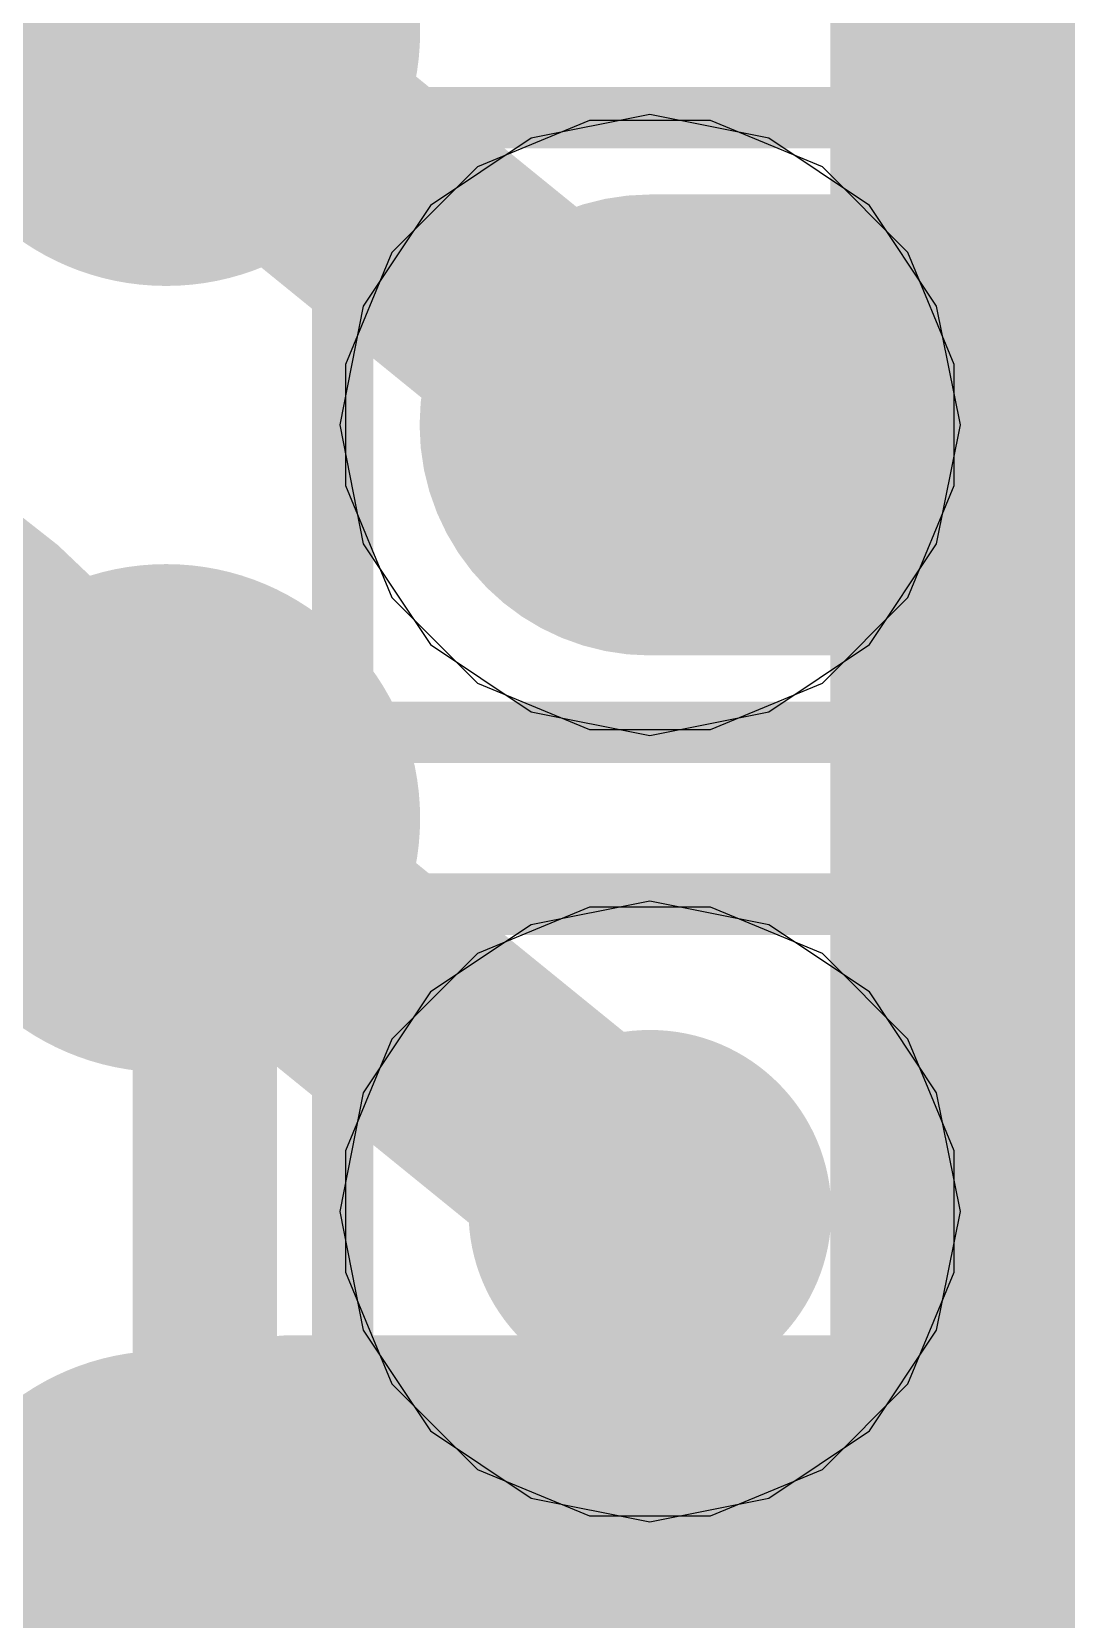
# Model space of a CAD drawing. Header units: inches. Extents: x -6 to 284, y -12 to 154.
# Drawn here: x 78.091 to 78.946, y 3.846 to 5.158 of the extents above; entities that cross this region are included whole.
import ezdxf

# ---------------------------------------------------------------- set-up
doc = ezdxf.new("R2010")
doc.units = ezdxf.units.IN
for name, color, linetype in [('Bottom Layer', 5, 'Continuous'), ('Bottom Overlay', 54, 'Continuous'), ('Bottom Paste', 16, 'Continuous'), ('Bottom Solder', 6, 'Continuous'), ('Drill Drawing', 1, 'Continuous'), ('GND-1', 16, 'Continuous'), ('GND-2', 90, 'Continuous'), ('GND-3', 216, 'Continuous'), ('GND-4', 54, 'Continuous'), ('PWR-1', 156, 'Continuous'), ('PWR-2', 130, 'Continuous'), ('Signal L1', 76, 'Continuous'), ('Signal L2', 6, 'Continuous'), ('Top Layer', 1, 'Continuous'), ('Top Overlay', 2, 'Continuous'), ('Top Paste', 8, 'Continuous'), ('Top Solder', 216, 'Continuous'), ('Via Holes', 16, 'Continuous')]:
    doc.layers.add(name, color=color, linetype=linetype)

# ---------------------------------------------------------------- blocks, each defined once
blk = doc.blocks.new('200_WFBGA__10_15__127')
at = {"layer": 'Top Layer'}
h = blk.add_hatch(color=1, dxfattribs=at)
edge = h.paths.add_edge_path()
edge.add_arc((4.4, -3.5751), 0.16, 0, 360)
h = blk.add_hatch(color=1, dxfattribs=at)
edge = h.paths.add_edge_path()
edge.add_arc((4.4, -4.225), 0.16, 0, 360)
h = blk.add_hatch(color=1, dxfattribs=at)
edge = h.paths.add_edge_path()
edge.add_arc((4.4, -4.875), 0.16, 0, 360)
at = {"layer": 'Top Paste'}
h = blk.add_hatch(color=8, dxfattribs=at)
edge = h.paths.add_edge_path()
edge.add_arc((4.4, -3.5751), 0.16, 0, 360)
h = blk.add_hatch(color=8, dxfattribs=at)
edge = h.paths.add_edge_path()
edge.add_arc((4.4, -4.225), 0.16, 0, 360)
h = blk.add_hatch(color=8, dxfattribs=at)
edge = h.paths.add_edge_path()
edge.add_arc((4.4, -4.875), 0.16, 0, 360)
at = {"layer": 'Top Solder'}
h = blk.add_hatch(color=216, dxfattribs=at)
edge = h.paths.add_edge_path()
edge.add_arc((4.4, -3.5751), 0.21, 0, 360)
h = blk.add_hatch(color=216, dxfattribs=at)
edge = h.paths.add_edge_path()
edge.add_arc((4.4, -4.225), 0.21, 0, 360)
h = blk.add_hatch(color=216, dxfattribs=at)
edge = h.paths.add_edge_path()
edge.add_arc((4.4, -4.875), 0.21, 0, 360)
at = {"layer": 'Top Overlay'}
blk.add_lwpolyline([(5.0762, -7.5762, 0.254, 0.254, 0), (5.0762, 7.5762, 0.254, 0.254, 0)], format="xyseb", dxfattribs=at)
blk = doc.blocks.new('C___0402_B_297')
at = {"layer": 'Bottom Layer'}
for points in [[(-0.2413, 0.3175), (-0.2413, -0.3175), (-0.6985, -0.3175), (-0.6985, 0.3175)], [(0.6985, 0.3175), (0.6985, -0.3175), (0.2413, -0.3175), (0.2413, 0.3175)]]:
    blk.add_hatch(color=5, dxfattribs=at).paths.add_polyline_path(points)
at = {"layer": 'Bottom Paste'}
for points in [[(-0.2413, 0.3175), (-0.2413, -0.3175), (-0.6985, -0.3175), (-0.6985, 0.3175)], [(0.6985, 0.3175), (0.6985, -0.3175), (0.2413, -0.3175), (0.2413, 0.3175)]]:
    blk.add_hatch(color=16, dxfattribs=at).paths.add_polyline_path(points)
at = {"layer": 'Bottom Solder'}
for points in [[(-0.1813, 0.3775), (-0.1813, -0.3775), (-0.7585, -0.3775), (-0.7585, 0.3775)], [(0.7585, 0.3775), (0.7585, -0.3775), (0.1813, -0.3775), (0.1813, 0.3775)]]:
    blk.add_hatch(color=6, dxfattribs=at).paths.add_polyline_path(points)
at = {"layer": 'Bottom Overlay'}
for points in [[(-0.7874, -0.4064, 0.127, 0.127, 0), (-0.7874, 0.4064, 0.127, 0.127, 0)], [(-0.7874, 0.4064, 0.127, 0.127, 0), (-0.2794, 0.4064, 0.127, 0.127, 0)], [(0.2794, 0.4064, 0.127, 0.127, 0), (0.7874, 0.4064, 0.127, 0.127, 0)], [(0.7874, -0.4064, 0.127, 0.127, 0), (0.7874, 0.4064, 0.127, 0.127, 0)], [(-0.7874, -0.4064, 0.127, 0.127, 0), (-0.2794, -0.4064, 0.127, 0.127, 0)], [(0.2794, -0.4064, 0.127, 0.127, 0), (0.7874, -0.4064, 0.127, 0.127, 0)]]:
    blk.add_lwpolyline(points, format="xyseb", dxfattribs=at)
for points in [[(-0.8191, 0.4064, 0.0635, 0.0635, 1), (-0.7556, 0.4064, 0.0635, 0.0635, 1)], [(-0.8191, 0.4064, 0.0635, 0.0635, 1), (-0.7556, 0.4064, 0.0635, 0.0635, 1)], [(-0.3111, 0.4064, 0.0635, 0.0635, 1), (-0.2477, 0.4064, 0.0635, 0.0635, 1)], [(0.2477, 0.4064, 0.0635, 0.0635, 1), (0.3111, 0.4064, 0.0635, 0.0635, 1)], [(0.7556, 0.4064, 0.0635, 0.0635, 1), (0.8191, 0.4064, 0.0635, 0.0635, 1)], [(0.7556, 0.4064, 0.0635, 0.0635, 1), (0.8191, 0.4064, 0.0635, 0.0635, 1)], [(-0.8191, -0.4064, 0.0635, 0.0635, 1), (-0.7556, -0.4064, 0.0635, 0.0635, 1)], [(-0.8191, -0.4064, 0.0635, 0.0635, 1), (-0.7556, -0.4064, 0.0635, 0.0635, 1)], [(-0.3111, -0.4064, 0.0635, 0.0635, 1), (-0.2477, -0.4064, 0.0635, 0.0635, 1)], [(0.2477, -0.4064, 0.0635, 0.0635, 1), (0.3111, -0.4064, 0.0635, 0.0635, 1)], [(0.7556, -0.4064, 0.0635, 0.0635, 1), (0.8191, -0.4064, 0.0635, 0.0635, 1)], [(0.7556, -0.4064, 0.0635, 0.0635, 1), (0.8191, -0.4064, 0.0635, 0.0635, 1)]]:
    blk.add_lwpolyline(points, format="xyseb", close=True, dxfattribs=at)

msp = doc.modelspace()

# ---------------------------------------------------------------- hatches: boundary and pattern name
at = {"layer": 'Bottom Layer'}
h = msp.add_hatch(color=5, dxfattribs=at)
edge = h.paths.add_edge_path()
edge.add_arc((78.6018, 4.8332), 0.15, 0, 360)
h = msp.add_hatch(color=5, dxfattribs=at)
edge = h.paths.add_edge_path()
edge.add_arc((78.6018, 4.1832), 0.15, 0, 360)
at = {"layer": 'GND-1'}
h = msp.add_hatch(color=16, dxfattribs=at)
edge = h.paths.add_edge_path()
edge.add_arc((78.6018, 4.8332), 0.15, 0, 360)
h = msp.add_hatch(color=16, dxfattribs=at)
edge = h.paths.add_edge_path()
edge.add_arc((78.6018, 4.1832), 0.15, 0, 360)
at = {"layer": 'GND-2'}
h = msp.add_hatch(color=90, dxfattribs=at)
edge = h.paths.add_edge_path()
edge.add_arc((78.6018, 4.8332), 0.15, 0, 360)
h = msp.add_hatch(color=90, dxfattribs=at)
edge = h.paths.add_edge_path()
edge.add_arc((78.6018, 4.1832), 0.15, 0, 360)
at = {"layer": 'GND-3'}
h = msp.add_hatch(color=216, dxfattribs=at)
edge = h.paths.add_edge_path()
edge.add_arc((78.6018, 4.8332), 0.15, 0, 360)
h = msp.add_hatch(color=216, dxfattribs=at)
edge = h.paths.add_edge_path()
edge.add_arc((78.6018, 4.1832), 0.15, 0, 360)
at = {"layer": 'GND-4'}
h = msp.add_hatch(color=54, dxfattribs=at)
edge = h.paths.add_edge_path()
edge.add_arc((78.6018, 4.8332), 0.15, 0, 360)
h = msp.add_hatch(color=54, dxfattribs=at)
edge = h.paths.add_edge_path()
edge.add_arc((78.6018, 4.1832), 0.15, 0, 360)
at = {"layer": 'PWR-1'}
h = msp.add_hatch(color=156, dxfattribs=at)
edge = h.paths.add_edge_path()
edge.add_arc((78.6018, 4.8332), 0.15, 0, 360)
h = msp.add_hatch(color=156, dxfattribs=at)
edge = h.paths.add_edge_path()
edge.add_arc((78.6018, 4.1832), 0.15, 0, 360)
at = {"layer": 'PWR-2'}
h = msp.add_hatch(color=130, dxfattribs=at)
edge = h.paths.add_edge_path()
edge.add_arc((78.6018, 4.8332), 0.15, 0, 360)
h = msp.add_hatch(color=130, dxfattribs=at)
edge = h.paths.add_edge_path()
edge.add_arc((78.6018, 4.1832), 0.15, 0, 360)
at = {"layer": 'Signal L1'}
h = msp.add_hatch(color=76, dxfattribs=at)
edge = h.paths.add_edge_path()
edge.add_arc((78.6018, 4.8332), 0.15, 0, 360)
h = msp.add_hatch(color=76, dxfattribs=at)
edge = h.paths.add_edge_path()
edge.add_arc((78.6018, 4.1832), 0.15, 0, 360)
at = {"layer": 'Signal L2'}
h = msp.add_hatch(color=6, dxfattribs=at)
edge = h.paths.add_edge_path()
edge.add_arc((78.6018, 4.8332), 0.15, 0, 360)
h = msp.add_hatch(color=6, dxfattribs=at)
edge = h.paths.add_edge_path()
edge.add_arc((78.6018, 4.1832), 0.15, 0, 360)
at = {"layer": 'Top Layer'}
h = msp.add_hatch(color=1, dxfattribs=at)
edge = h.paths.add_edge_path()
edge.add_arc((78.6018, 4.8332), 0.15, 0, 360)
h = msp.add_hatch(color=1, dxfattribs=at)
edge = h.paths.add_edge_path()
edge.add_arc((78.6018, 4.1832), 0.15, 0, 360)
at = {"layer": 'Via Holes'}
h = msp.add_hatch(color=7, dxfattribs=at)
edge = h.paths.add_edge_path()
edge.add_arc((78.6018, 4.8332), 0.075, 0, 360)
h = msp.add_hatch(color=7, dxfattribs=at)
edge = h.paths.add_edge_path()
edge.add_arc((78.6018, 4.1832), 0.075, 0, 360)

# ---------------------------------------------------------------- linework, layer by layer
at = {"layer": 'Bottom Layer'}
for points in [[(78.9169, 4.8332, 0.254, 0.254, 0), (79.3107, 5.2269, 0.254, 0.254, 0)], [(78.6018, 4.8332, 0.254, 0.254, 0), (78.9169, 4.8332, 0.254, 0.254, 0)]]:
    msp.add_lwpolyline(points, format="xyseb", dxfattribs=at)
for points in [[(78.5383, 4.8332, 0.127, 0.127, 1), (78.6653, 4.8332, 0.127, 0.127, 1)], [(78.8534, 4.8332, 0.127, 0.127, 1), (78.9804, 4.8332, 0.127, 0.127, 1)], [(78.8534, 4.8332, 0.127, 0.127, 1), (78.9804, 4.8332, 0.127, 0.127, 1)]]:
    msp.add_lwpolyline(points, format="xyseb", close=True, dxfattribs=at)
at = {"layer": 'Drill Drawing'}
for points in [[(78.3478, 5.0872, 0.0508, 0.0508, 0), (78.8558, 5.0872, 0.0508, 0.0508, 0)], [(78.3478, 4.5792, 0.0508, 0.0508, 0), (78.3478, 5.0872, 0.0508, 0.0508, 0)], [(78.8558, 4.5792, 0.0508, 0.0508, 0), (78.8558, 5.0872, 0.0508, 0.0508, 0)], [(78.3478, 4.5792, 0.0508, 0.0508, 0), (78.8558, 4.5792, 0.0508, 0.0508, 0)], [(78.3478, 4.4372, 0.0508, 0.0508, 0), (78.8558, 4.4372, 0.0508, 0.0508, 0)], [(78.3478, 3.9292, 0.0508, 0.0508, 0), (78.3478, 4.4372, 0.0508, 0.0508, 0)], [(78.8558, 3.9292, 0.0508, 0.0508, 0), (78.8558, 4.4372, 0.0508, 0.0508, 0)], [(78.3478, 3.9292, 0.0508, 0.0508, 0), (78.8558, 3.9292, 0.0508, 0.0508, 0)]]:
    msp.add_lwpolyline(points, format="xyseb", dxfattribs=at)
for points in [[(78.3351, 5.0872, 0.0254, 0.0254, 1), (78.3605, 5.0872, 0.0254, 0.0254, 1)], [(78.3351, 5.0872, 0.0254, 0.0254, 1), (78.3605, 5.0872, 0.0254, 0.0254, 1)], [(78.8431, 5.0872, 0.0254, 0.0254, 1), (78.8685, 5.0872, 0.0254, 0.0254, 1)], [(78.8431, 5.0872, 0.0254, 0.0254, 1), (78.8685, 5.0872, 0.0254, 0.0254, 1)], [(78.3351, 4.5792, 0.0254, 0.0254, 1), (78.3605, 4.5792, 0.0254, 0.0254, 1)], [(78.3351, 4.5792, 0.0254, 0.0254, 1), (78.3605, 4.5792, 0.0254, 0.0254, 1)], [(78.8431, 4.5792, 0.0254, 0.0254, 1), (78.8685, 4.5792, 0.0254, 0.0254, 1)], [(78.8431, 4.5792, 0.0254, 0.0254, 1), (78.8685, 4.5792, 0.0254, 0.0254, 1)], [(78.3351, 4.4372, 0.0254, 0.0254, 1), (78.3605, 4.4372, 0.0254, 0.0254, 1)], [(78.3351, 4.4372, 0.0254, 0.0254, 1), (78.3605, 4.4372, 0.0254, 0.0254, 1)], [(78.8431, 4.4372, 0.0254, 0.0254, 1), (78.8685, 4.4372, 0.0254, 0.0254, 1)], [(78.8431, 4.4372, 0.0254, 0.0254, 1), (78.8685, 4.4372, 0.0254, 0.0254, 1)], [(78.3351, 3.9292, 0.0254, 0.0254, 1), (78.3605, 3.9292, 0.0254, 0.0254, 1)], [(78.3351, 3.9292, 0.0254, 0.0254, 1), (78.3605, 3.9292, 0.0254, 0.0254, 1)], [(78.8431, 3.9292, 0.0254, 0.0254, 1), (78.8685, 3.9292, 0.0254, 0.0254, 1)], [(78.8431, 3.9292, 0.0254, 0.0254, 1), (78.8685, 3.9292, 0.0254, 0.0254, 1)]]:
    msp.add_lwpolyline(points, format="xyseb", close=True, dxfattribs=at)
at = {"layer": 'GND-1'}
for p, q in [((78.5518, 5.0848), (78.4593, 5.0465)), ((78.6519, 5.0848), (78.5518, 5.0848)), ((78.7444, 5.0465), (78.6519, 5.0848)), ((78.4593, 5.0465), (78.3885, 4.9757)), ((78.8151, 4.9757), (78.7444, 5.0465)), ((78.3885, 4.9757), (78.3502, 4.8832)), ((78.8534, 4.8832), (78.8151, 4.9757)), ((78.3502, 4.8832), (78.3502, 4.7831)), ((78.8534, 4.7831), (78.8534, 4.8832)), ((78.3502, 4.7831), (78.3885, 4.6907)), ((78.8151, 4.6907), (78.8534, 4.7831)), ((78.3885, 4.6907), (78.4593, 4.6199)), ((78.7444, 4.6199), (78.8151, 4.6907)), ((78.4593, 4.6199), (78.5518, 4.5816)), ((78.6519, 4.5816), (78.7444, 4.6199)), ((78.5518, 4.5816), (78.6519, 4.5816))]:
    msp.add_line(p, q, dxfattribs=at)
at = {"layer": 'GND-2'}
for p, q in [((78.5518, 5.0848), (78.4593, 5.0465)), ((78.6519, 5.0848), (78.5518, 5.0848)), ((78.7444, 5.0465), (78.6519, 5.0848)), ((78.4593, 5.0465), (78.3885, 4.9757)), ((78.8151, 4.9757), (78.7444, 5.0465)), ((78.3885, 4.9757), (78.3502, 4.8832)), ((78.8534, 4.8832), (78.8151, 4.9757)), ((78.3502, 4.8832), (78.3502, 4.7831)), ((78.8534, 4.7831), (78.8534, 4.8832)), ((78.3502, 4.7831), (78.3885, 4.6907)), ((78.8151, 4.6907), (78.8534, 4.7831)), ((78.3885, 4.6907), (78.4593, 4.6199)), ((78.7444, 4.6199), (78.8151, 4.6907)), ((78.4593, 4.6199), (78.5518, 4.5816)), ((78.6519, 4.5816), (78.7444, 4.6199)), ((78.5518, 4.5816), (78.6519, 4.5816))]:
    msp.add_line(p, q, dxfattribs=at)
at = {"layer": 'GND-3'}
for p, q in [((78.5518, 5.0848), (78.4593, 5.0465)), ((78.6519, 5.0848), (78.5518, 5.0848)), ((78.7444, 5.0465), (78.6519, 5.0848)), ((78.4593, 5.0465), (78.3885, 4.9757)), ((78.8151, 4.9757), (78.7444, 5.0465)), ((78.3885, 4.9757), (78.3502, 4.8832)), ((78.8534, 4.8832), (78.8151, 4.9757)), ((78.3502, 4.8832), (78.3502, 4.7831)), ((78.8534, 4.7831), (78.8534, 4.8832)), ((78.3502, 4.7831), (78.3885, 4.6907)), ((78.8151, 4.6907), (78.8534, 4.7831)), ((78.3885, 4.6907), (78.4593, 4.6199)), ((78.7444, 4.6199), (78.8151, 4.6907)), ((78.4593, 4.6199), (78.5518, 4.5816)), ((78.6519, 4.5816), (78.7444, 4.6199)), ((78.5518, 4.5816), (78.6519, 4.5816))]:
    msp.add_line(p, q, dxfattribs=at)
at = {"layer": 'GND-4'}
for p, q in [((78.5518, 5.0848), (78.4593, 5.0465)), ((78.6519, 5.0848), (78.5518, 5.0848)), ((78.7444, 5.0465), (78.6519, 5.0848)), ((78.4593, 5.0465), (78.3885, 4.9757)), ((78.8151, 4.9757), (78.7444, 5.0465)), ((78.3885, 4.9757), (78.3502, 4.8832)), ((78.8534, 4.8832), (78.8151, 4.9757)), ((78.3502, 4.8832), (78.3502, 4.7831)), ((78.8534, 4.7831), (78.8534, 4.8832)), ((78.3502, 4.7831), (78.3885, 4.6907)), ((78.8151, 4.6907), (78.8534, 4.7831)), ((78.3885, 4.6907), (78.4593, 4.6199)), ((78.7444, 4.6199), (78.8151, 4.6907)), ((78.4593, 4.6199), (78.5518, 4.5816)), ((78.6519, 4.5816), (78.7444, 4.6199)), ((78.5518, 4.5816), (78.6519, 4.5816))]:
    msp.add_line(p, q, dxfattribs=at)
at = {"layer": 'PWR-1'}
for p, q in [((78.5518, 4.4348), (78.4593, 4.3965)), ((78.6519, 4.4348), (78.5518, 4.4348)), ((78.7444, 4.3965), (78.6519, 4.4348)), ((78.4593, 4.3965), (78.3885, 4.3257)), ((78.8151, 4.3257), (78.7444, 4.3965)), ((78.3885, 4.3257), (78.3502, 4.2332)), ((78.8534, 4.2332), (78.8151, 4.3257)), ((78.3502, 4.2332), (78.3502, 4.1331)), ((78.8534, 4.1331), (78.8534, 4.2332)), ((78.3502, 4.1331), (78.3885, 4.0407)), ((78.8151, 4.0407), (78.8534, 4.1331)), ((78.3885, 4.0407), (78.4593, 3.9699)), ((78.7444, 3.9699), (78.8151, 4.0407)), ((78.4593, 3.9699), (78.5518, 3.9316)), ((78.6519, 3.9316), (78.7444, 3.9699)), ((78.5518, 3.9316), (78.6519, 3.9316))]:
    msp.add_line(p, q, dxfattribs=at)
at = {"layer": 'PWR-2'}
for p, q in [((78.6018, 5.0897), (78.5037, 5.0702)), ((78.7, 5.0702), (78.6018, 5.0897)), ((78.5037, 5.0702), (78.4204, 5.0146)), ((78.7832, 5.0146), (78.7, 5.0702)), ((78.4204, 5.0146), (78.3648, 4.9313)), ((78.8388, 4.9313), (78.7832, 5.0146)), ((78.3648, 4.9313), (78.3453, 4.8332)), ((78.8584, 4.8332), (78.8388, 4.9313)), ((78.3453, 4.8332), (78.3648, 4.735)), ((78.8388, 4.735), (78.8584, 4.8332)), ((78.3648, 4.735), (78.4204, 4.6518)), ((78.7832, 4.6518), (78.8388, 4.735)), ((78.4204, 4.6518), (78.5037, 4.5962)), ((78.7, 4.5962), (78.7832, 4.6518)), ((78.5037, 4.5962), (78.6018, 4.5766)), ((78.6018, 4.5766), (78.7, 4.5962)), ((78.6018, 4.4397), (78.5037, 4.4202)), ((78.7, 4.4202), (78.6018, 4.4397)), ((78.5037, 4.4202), (78.4204, 4.3646)), ((78.7832, 4.3646), (78.7, 4.4202)), ((78.4204, 4.3646), (78.3648, 4.2813)), ((78.8388, 4.2813), (78.7832, 4.3646)), ((78.3648, 4.2813), (78.3453, 4.1832)), ((78.8584, 4.1832), (78.8388, 4.2813)), ((78.3453, 4.1832), (78.3648, 4.085)), ((78.8388, 4.085), (78.8584, 4.1832)), ((78.3648, 4.085), (78.4204, 4.0018)), ((78.7832, 4.0018), (78.8388, 4.085)), ((78.4204, 4.0018), (78.5037, 3.9462)), ((78.7, 3.9462), (78.7832, 4.0018)), ((78.5037, 3.9462), (78.6018, 3.9266)), ((78.6018, 3.9266), (78.7, 3.9462))]:
    msp.add_line(p, q, dxfattribs=at)
at = {"layer": 'Signal L1'}
msp.add_lwpolyline([(78.6018, 4.8332, 0.381, 0.381, 0), (79.2014, 4.8332, 0.381, 0.381, 0)], format="xyseb", dxfattribs=at)
msp.add_lwpolyline([(78.5066, 4.8332, 0.1905, 0.1905, 1), (78.6971, 4.8332, 0.1905, 0.1905, 1)], format="xyseb", close=True, dxfattribs=at)
at = {"layer": 'Signal L2'}
for points in [[(77.962, 4.7602, 0.1194, 0.1194, -0.293739), (78.2338, 4.3375, 0.1194, 0.1194, 0)], [(78.2338, 0.7685, 0.1194, 0.1194, 0), (78.2338, 4.3364, 0.1194, 0.1194, 0)]]:
    msp.add_lwpolyline(points, format="xyseb", dxfattribs=at)
for points in [[(78.204, 4.3375, 0.0597, 0.0597, 1), (78.2637, 4.3375, 0.0597, 0.0597, 1)], [(78.204, 4.3364, 0.0597, 0.0597, 1), (78.2637, 4.3364, 0.0597, 0.0597, 1)]]:
    msp.add_lwpolyline(points, format="xyseb", close=True, dxfattribs=at)
at = {"layer": 'Top Layer'}
for points in [[(78.2018, 5.1582, 0.2032, 0.2032, 0), (78.6018, 4.8332, 0.2032, 0.2032, 0)], [(78.2018, 4.5082, 0.2032, 0.2032, 0), (78.6018, 4.1832, 0.2032, 0.2032, 0)], [(78.2018, 3.8582, 0.2032, 0.2032, 0), (78.6018, 3.5332, 0.2032, 0.2032, 0)]]:
    msp.add_lwpolyline(points, format="xyseb", dxfattribs=at)
for points in [[(78.151, 5.1582, 0.1016, 0.1016, 1), (78.2526, 5.1582, 0.1016, 0.1016, 1)], [(78.551, 4.8332, 0.1016, 0.1016, 1), (78.6526, 4.8332, 0.1016, 0.1016, 1)], [(78.151, 4.5082, 0.1016, 0.1016, 1), (78.2526, 4.5082, 0.1016, 0.1016, 1)], [(78.551, 4.1832, 0.1016, 0.1016, 1), (78.6526, 4.1832, 0.1016, 0.1016, 1)], [(78.151, 3.8582, 0.1016, 0.1016, 1), (78.2526, 3.8582, 0.1016, 0.1016, 1)]]:
    msp.add_lwpolyline(points, format="xyseb", close=True, dxfattribs=at)

# ---------------------------------------------------------------- block references
for name, p in [('200_WFBGA__10_15__127', (73.8018, 8.7332)), ('C___0402_B_297', (78.023, 3.611))]:
    msp.add_blockref(name, p)

doc.saveas('drawing.dxf')
